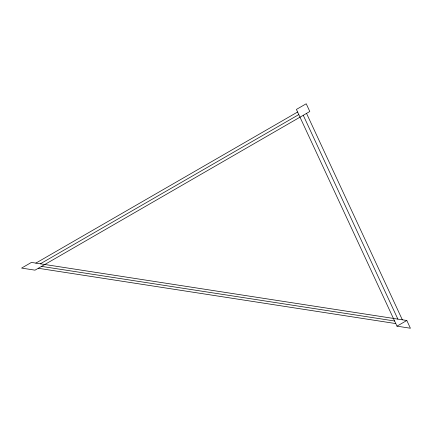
<?xml version="1.0" encoding="UTF-8"?>
<svg xmlns="http://www.w3.org/2000/svg" width="432" height="432" viewBox="0 0 432 432"><rect width="100%" height="100%" fill="white"/><g stroke="black" fill="none" stroke-linecap="round" stroke-linejoin="round"><path stroke-width="0.65" d="M35.883 263.115L297.605 112.012M40.354 263.806L298.804 114.593M396.992 326.16L406.809 320.495L410.4 328.234L396.992 326.16L296.406 109.431L306.223 103.766L309.814 111.505L35.008 270.162L21.6 268.088L31.417 262.424L406.809 320.495M41.548 266.387L394.6 321.003M38.281 268.272L395.793 323.584M306.542 113.395L402.338 319.804M303.269 115.285L397.872 319.113"/></g></svg>
